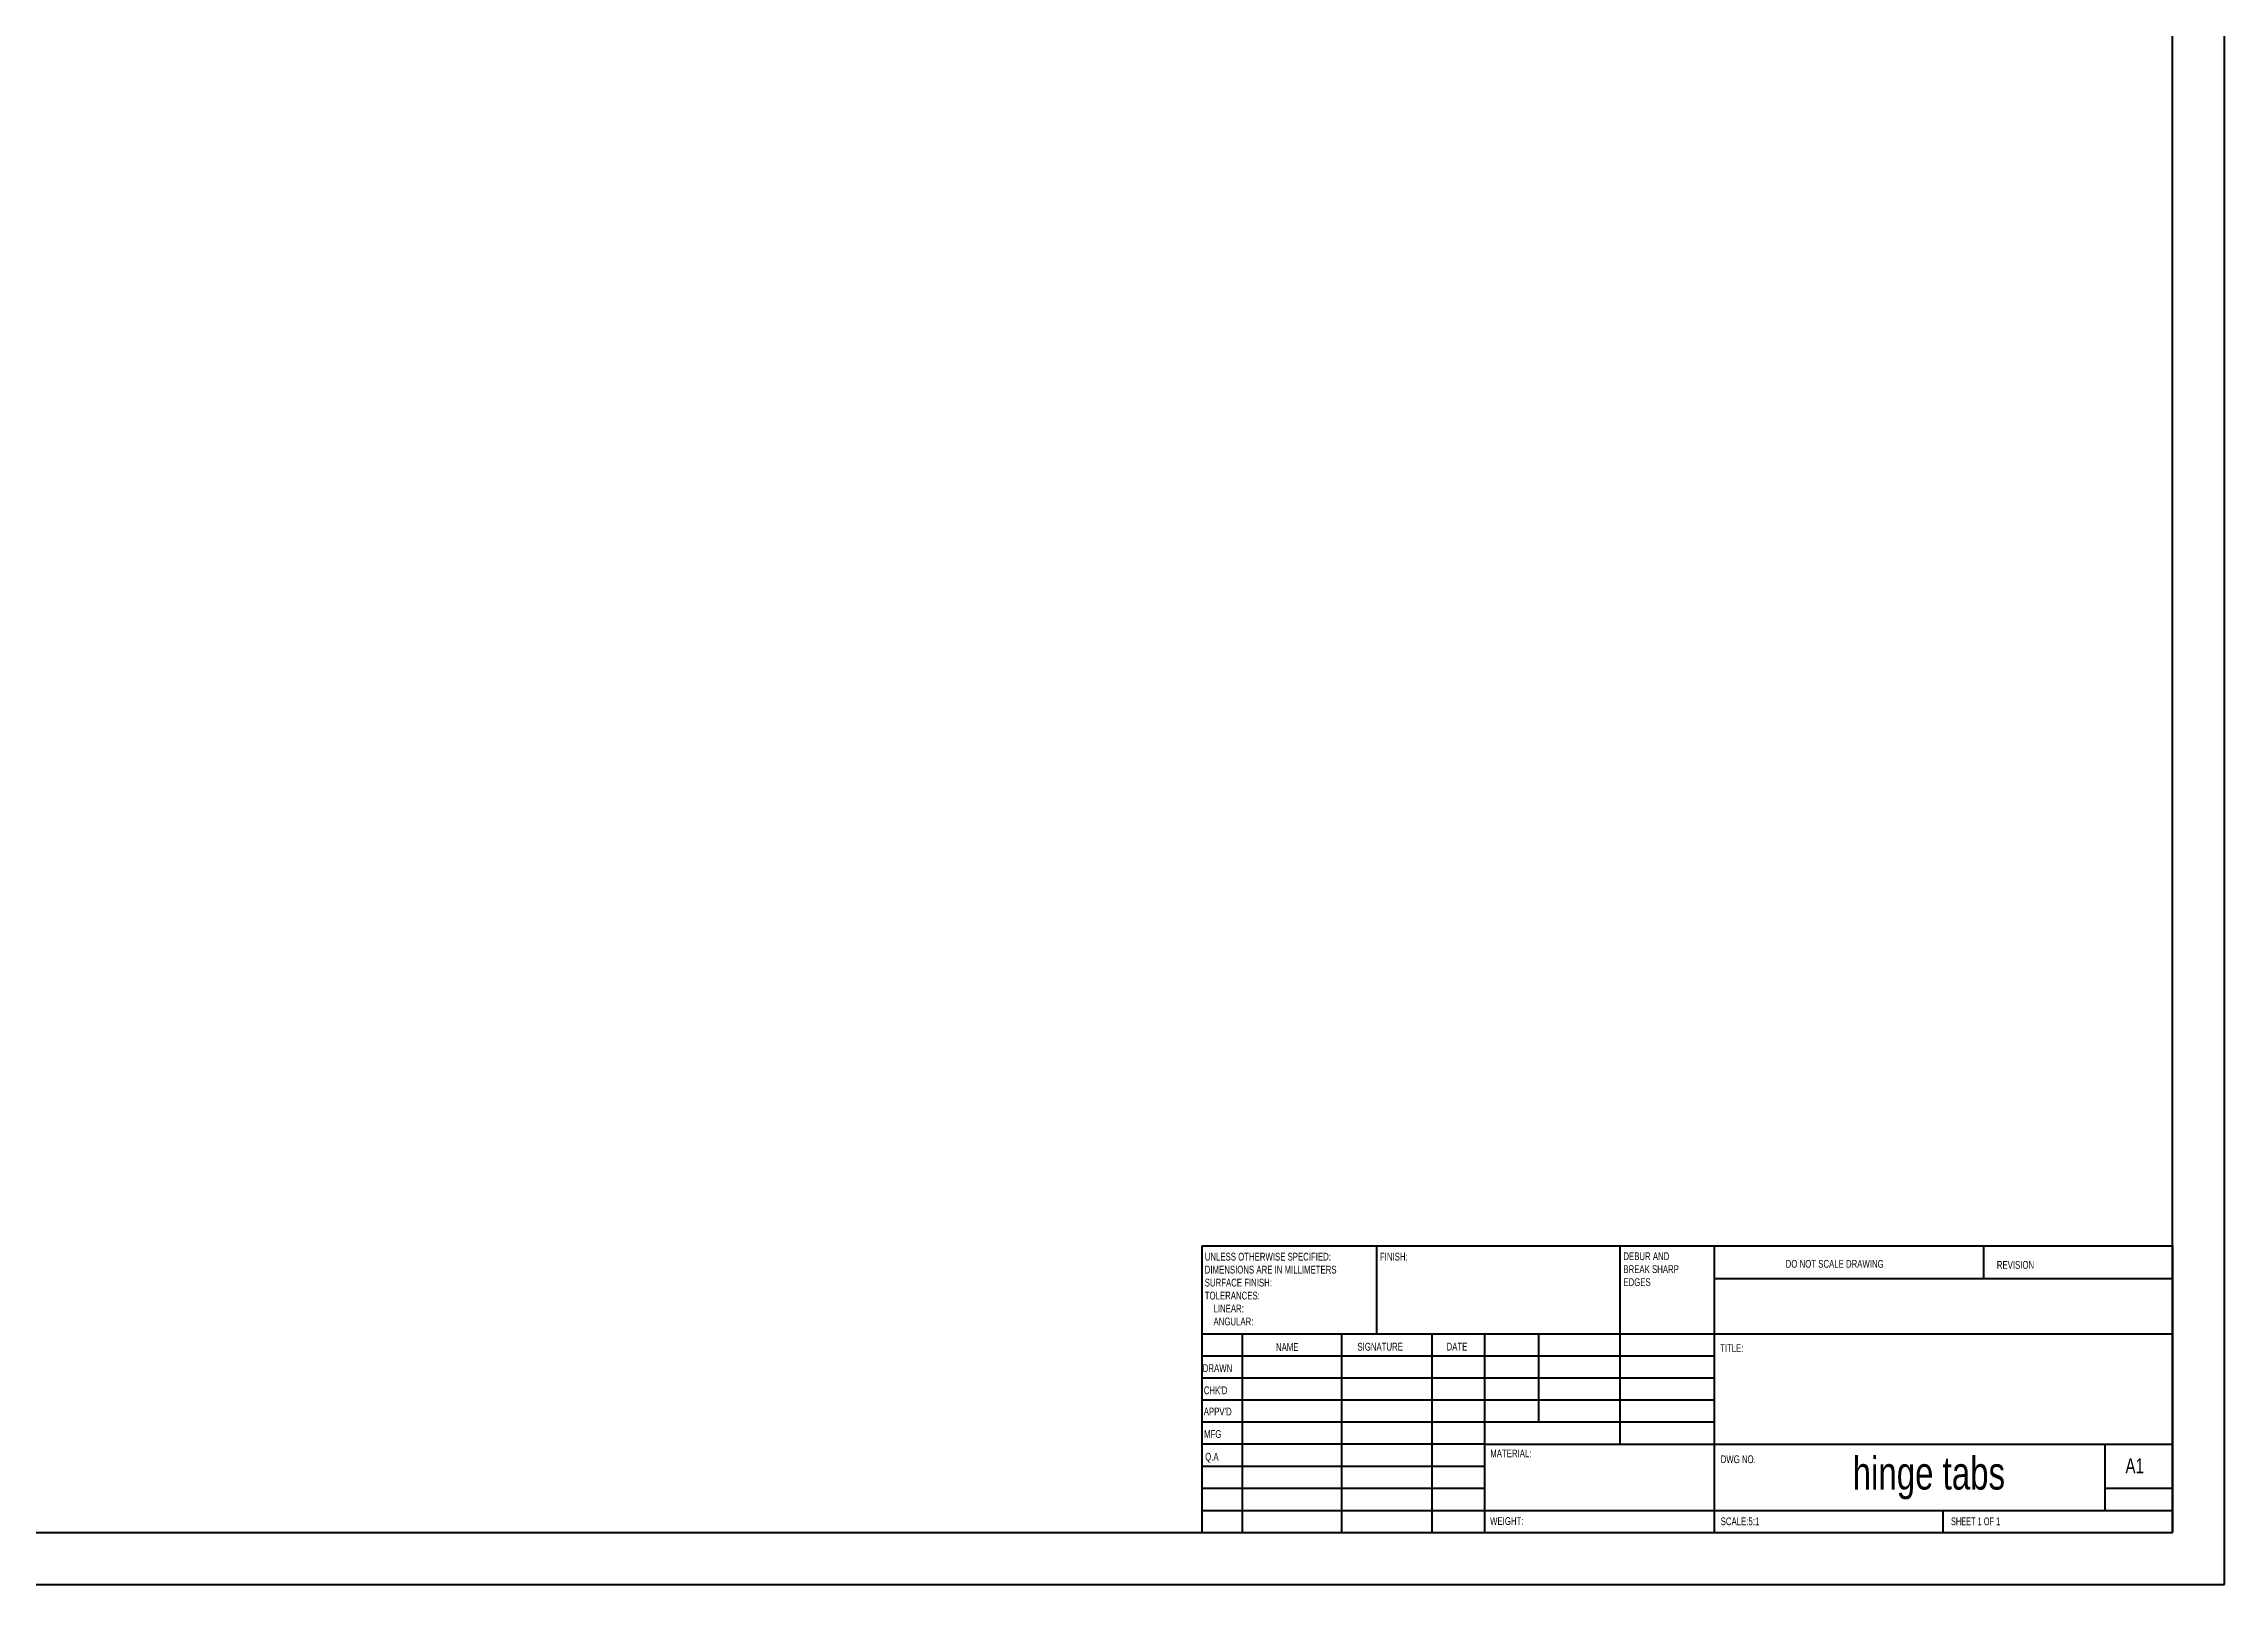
# Model space of a CAD drawing. Header units: millimetres. Extents: x 0 to 168, y 0 to 119.
# Drawn here: x 84.1 to 168.2, y 0 to 59.4 of the extents above; entities that cross this region are included whole.
import ezdxf

# ---------------------------------------------------------------- set-up
doc = ezdxf.new("R2010")
doc.units = ezdxf.units.MM
doc.header["$LTSCALE"] = 0.2
doc.styles.add('SLDTEXTSTYLE0', font='TXT', dxfattribs={"width": 0.75})
doc.styles.add('SLDTEXTSTYLE1', font='TXT', dxfattribs={"width": 0.6875})

# ---------------------------------------------------------------- blocks, each defined once
blk = doc.blocks.new('SW_NOTE_0')
at = {"color": 0, "linetype": 'Continuous', "lineweight": 0, "char_height": 0.3, "attachment_point": 1, "style": 'SLDTEXTSTYLE0'}
for s, insert in [('DEBUR AND', (0, 0.387)), ('BREAK SHARP', (0, -0.113)), ('EDGES', (0, -0.613))]:
    blk.add_mtext(s, dxfattribs=dict(at, insert=insert))
blk = doc.blocks.new('SW_NOTE_1')
at = {"color": 0, "linetype": 'Continuous', "lineweight": 0, "char_height": 0.3, "attachment_point": 1, "style": 'SLDTEXTSTYLE0'}
for s, insert in [('UNLESS OTHERWISE SPECIFIED:', (0, 0.387)), ('SURFACE FINISH:', (0, -0.613)), ('DIMENSIONS ARE IN MILLIMETERS', (0, -0.113)), ('TOLERANCES:', (0, -1.113)), ('LINEAR:', (0.338, -1.613)), ('ANGULAR:', (0.338, -2.113))]:
    blk.add_mtext(s, dxfattribs=dict(at, insert=insert))

msp = doc.modelspace()

# ---------------------------------------------------------------- linework, layer by layer
at = {"color": 7, "linetype": 'Continuous', "lineweight": 40}
for p, q in [((168.216, 0.043), (168.216, 118.843)), ((166.216, 2.043), (166.216, 116.843)), ((128.776, 13.093), (166.216, 13.093)), ((128.776, 13.093), (128.776, 2.043)), ((135.536, 9.693), (135.536, 13.093)), ((144.896, 13.093), (144.896, 5.443)), ((148.536, 13.093), (148.536, 2.043)), ((158.936, 11.818), (158.936, 13.093)), ((166.216, 13.093), (166.216, 2.043)), ((166.216, 11.818), (148.536, 11.818)), ((166.216, 9.693), (128.776, 9.693)), ((130.336, 9.693), (130.336, 2.043)), ((134.174, 9.693), (134.174, 2.043)), ((137.656, 9.693), (137.656, 2.043)), ((139.696, 2.043), (139.696, 9.693)), ((141.776, 6.293), (141.776, 9.693)), ((148.536, 8.843), (128.776, 8.843)), ((148.536, 7.993), (128.776, 7.993)), ((148.536, 7.143), (128.776, 7.143)), ((148.536, 6.293), (128.776, 6.293)), ((139.696, 5.443), (128.776, 5.443)), ((139.696, 5.443), (166.216, 5.443)), ((163.616, 2.893), (163.616, 5.443)), ((139.696, 4.593), (128.776, 4.593)), ((139.696, 3.743), (128.776, 3.743)), ((166.216, 3.743), (163.616, 3.743)), ((128.776, 2.893), (166.216, 2.893)), ((157.376, 2.043), (157.376, 2.893)), ((5.016, 2.043), (166.216, 2.043)), ((0.016, 0.043), (168.216, 0.043))]:
    msp.add_line(p, q, dxfattribs=at)

# ---------------------------------------------------------------- block references
at = {"color": 7, "linetype": 'Continuous', "lineweight": 0}
for name, p in [('SW_NOTE_1', (128.895, 12.44)), ('SW_NOTE_0', (145.038, 12.457))]:
    msp.add_blockref(name, p, dxfattribs=at)

# ---------------------------------------------------------------- texts
for s, insert, char_height, attachment_point, style in [('FINISH:', (135.65, 12.827), 0.3, 1, 'SLDTEXTSTYLE0'), ('DO NOT SCALE DRAWING', (151.299, 12.55), 0.3, 1, 'SLDTEXTSTYLE0'), ('REVISION', (159.441, 12.51), 0.3, 1, 'SLDTEXTSTYLE0'), ('NAME', (131.64, 9.343), 0.3, 1, 'SLDTEXTSTYLE0'), ('SIGNATURE', (134.782, 9.355), 0.3, 1, 'SLDTEXTSTYLE0'), ('DATE', (138.219, 9.358), 0.3, 1, 'SLDTEXTSTYLE0'), ('TITLE:', (148.767, 9.299), 0.3, 1, 'SLDTEXTSTYLE0'), ('DRAWN', (128.818, 8.529), 0.3, 1, 'SLDTEXTSTYLE0'), ("CHK'D", (128.858, 7.674), 0.3, 1, 'SLDTEXTSTYLE0'), ("APPV'D", (128.856, 6.856), 0.3, 1, 'SLDTEXTSTYLE0'), ('MFG', (128.867, 5.99), 0.3, 1, 'SLDTEXTSTYLE0'), ('Q.A', (128.91, 5.113), 0.3, 1, 'SLDTEXTSTYLE0'), ('MATERIAL:', (139.905, 5.24), 0.3, 1, 'SLDTEXTSTYLE0'), ('DWG NO.', (148.791, 5.017), 0.3, 1, 'SLDTEXTSTYLE0'), ('hinge tabs', (156.819, 4.969), 1.27, 2, 'SLDTEXTSTYLE0'), ('A1', (164.4, 4.903), 0.5821, 1, 'SLDTEXTSTYLE0'), ('WEIGHT:', (139.899, 2.633), 0.2997, 1, 'SLDTEXTSTYLE0'), ('SCALE:5:1', (148.791, 2.623), 0.3, 1, 'SLDTEXTSTYLE0'), ('SHEET 1 OF 1', (157.671, 2.623), 0.3, 1, 'SLDTEXTSTYLE1')]:
    msp.add_mtext(s, dxfattribs=dict(at, insert=insert, char_height=char_height, attachment_point=attachment_point, style=style))

doc.saveas('drawing.dxf')
